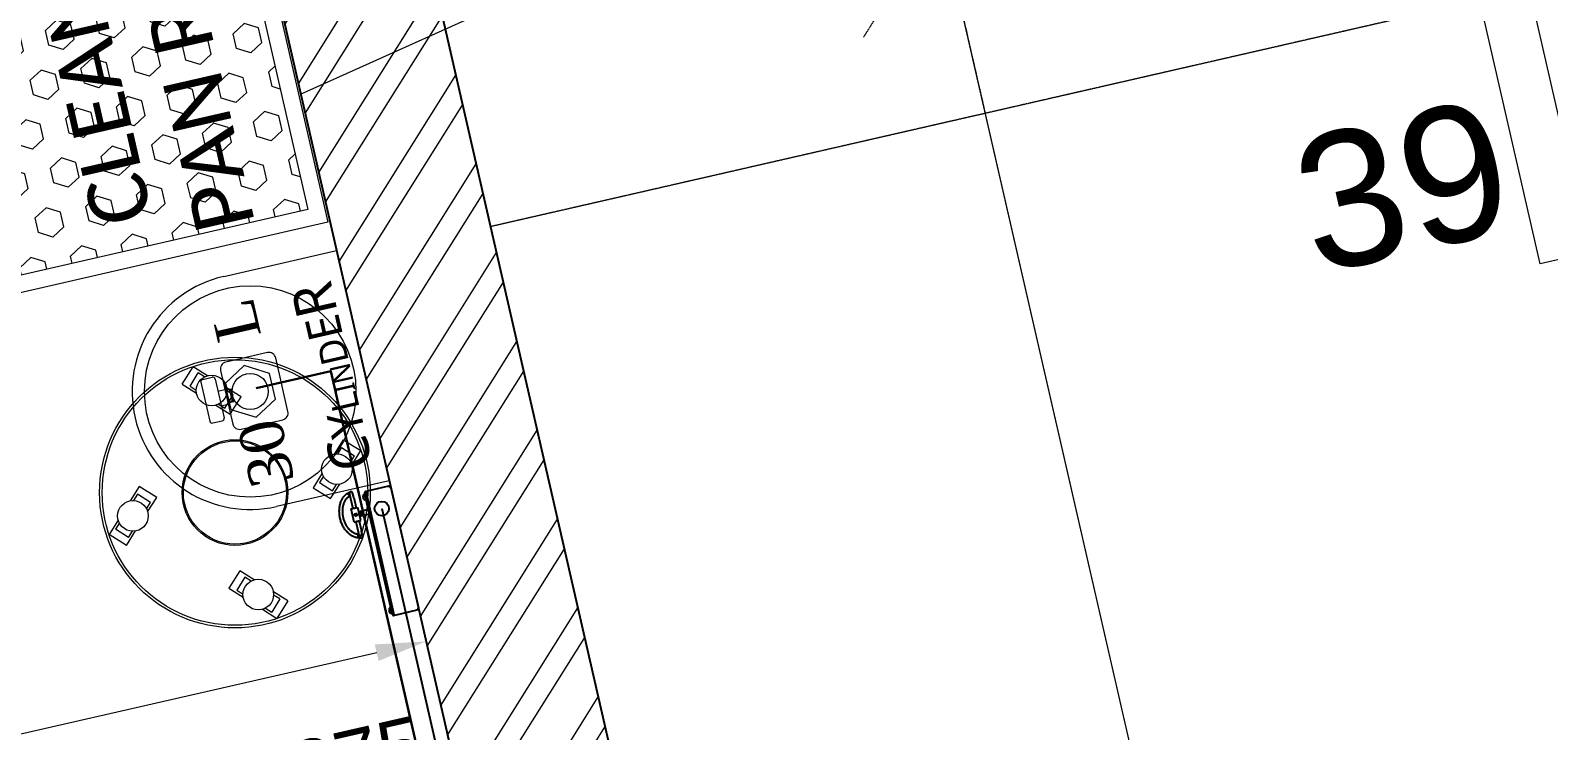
# Model space of a CAD drawing. Header units: millimetres. Extents: x 1667 to 847943, y 724 to 1832625.
# Drawn here: x 654472 to 656717, y 713979 to 715014 of the extents above; entities that cross this region are included whole.
import ezdxf

# ---------------------------------------------------------------- set-up
doc = ezdxf.new("R2010")
doc.units = ezdxf.units.MM
for name, pattern in [('2026-02-28_GF-SF BWP SET_MAIN BLOCK_SASANGIR RESORT$0$DASHED', [0.75, 0.5, -0.25]), ('CENTER', [2, 1.25, -0.25, 0.25, -0.25]), ('DASHED', [19.05, 12.7, -6.35])]:
    doc.linetypes.add(name, pattern=pattern)
doc.layers.get('Defpoints').update_dxf_attribs({"color": 140})
for name, color, linetype, lineweight in [('2026-02-28_GF-SF BWP SET_MAIN BLOCK_SASANGIR RESORT$0$BRICK WALL_MOFA', 20, 'Continuous', 25), ('2026-02-28_GF-SF BWP SET_MAIN BLOCK_SASANGIR RESORT$0$HATCH LIGHT_MOFA', 253, 'Continuous', 0), ('2026-02-28_GF-SF BWP SET_MAIN BLOCK_SASANGIR RESORT$0$HATCH_LIGHT_MOFA', 251, 'Continuous', 5), ('2026-02-28_GF-SF BWP SET_MAIN BLOCK_SASANGIR RESORT$0$STAIRS_MOFA', 1, 'Continuous', 13), ('DIMENSION_MOFA', 66, 'CENTER', 15), ('GH - KIT - PLAN', 32, 'Continuous', 0), ('GH - KIT EQUIP.', 2, 'Continuous', 9), ('STAIRS_MOFA', 1, 'Continuous', 13), ('TEXT NAME', 250, 'Continuous', 0), ('TEXT_MOFA', 6, 'Continuous', 18)]:
    doc.layers.add(name, color=color, linetype=linetype, lineweight=lineweight)
doc.layers.add('Fusible link', color=7, linetype='Continuous', true_color=0x30c200)
for name, color, linetype, lineweight, true_color in [('HATCH_LIGHT_MOFA', 7, 'Continuous', 5, 0x5b5b5b), ('SSE PIPING', 7, 'Continuous', 30, 0x0512c2), ('SSE SYS', 7, 'Continuous', 15, 0xeb0000)]:
    doc.layers.add(name, color=color, linetype=linetype, lineweight=lineweight, true_color=true_color)
doc.styles.add('1-100', font='arial.ttf', dxfattribs={"height": 120})
doc.styles.add('2026-02-28_GF-SF BWP SET_MAIN BLOCK_SASANGIR RESORT$0$Standard', font='arial.ttf')
doc.styles.add('arial', font='arial.ttf')
doc.styles.add('Arial_2', font='arial.ttf', dxfattribs={"height": 500})
doc.styles.add('Lucida SU', font='l_10646.ttf')
doc.styles.add('M B PATIL', font='times.ttf')
doc.styles.add('Note Text (ANSI)', font='arial.ttf')
doc.dimstyles.new('1.', dxfattribs={"dimscale": 30, "dimtxt": 2.8, "dimasz": 2.5, "dimexe": 2, "dimexo": 2, "dimgap": 0.5, "dimtad": 1, "dimdec": 0, "dimrnd": 1e-08, "dimdsep": 46, "dimtxsty": 'Note Text (ANSI)', "dimcen": 0, "dimdle": 6, "dimclrd": 256, "dimclre": 256, "dimclrt": 256, "dimadec": 1, "dimazin": 2, "dimtfac": 0.785714, "dimtdec": 0, "dimtofl": 0, "dimtmove": 0, "dimatfit": 3, "dimfxl": 1, "dimtolj": 1, "dimlwd": -1, "dimlwe": -1, "dimarcsym": 1})
doc.dimstyles.new('2026-02-28_GF-SF BWP SET_MAIN BLOCK_SASANGIR RESORT$0$DIM 1-100 1', dxfattribs={"dimtxt": 200, "dimasz": 100, "dimexe": 50, "dimexo": 50, "dimgap": 25, "dimtad": 1, "dimdec": 0, "dimrnd": 5, "dimzin": 0, "dimdsep": 46, "dimtxsty": '2026-02-28_GF-SF BWP SET_MAIN BLOCK_SASANGIR RESORT$0$Standard', "dimblk": '2026-02-28_GF-SF BWP SET_MAIN BLOCK_SASANGIR RESORT$0$_ArchTick', "dimcen": 100, "dimdle": 100, "dimclrd": 256, "dimclre": 256, "dimclrt": 256, "dimadec": 0, "dimazin": 0, "dimtfac": 1, "dimtdec": 0, "dimtix": 1, "dimtofl": 0, "dimtmove": 1, "dimatfit": 3, "dimldrblk": '2026-02-28_GF-SF BWP SET_MAIN BLOCK_SASANGIR RESORT$0$_Open90', "dimfxl": 100, "dimtolj": 1, "dimtzin": 0, "dimlwd": -1, "dimlwe": -1, "dimarcsym": 0})
doc.dimstyles.new('DIM 1-100 1', dxfattribs={"dimtxt": 200, "dimasz": 100, "dimexe": 150, "dimexo": 50, "dimgap": 50, "dimtad": 1, "dimdec": 1, "dimrnd": 5, "dimzin": 0, "dimdsep": 46, "dimtxsty": 'arial', "dimblk": 'ARCHTICK', "dimcen": 100, "dimdle": 150, "dimclrd": 256, "dimclre": 256, "dimclrt": 256, "dimadec": 0, "dimazin": 0, "dimtfac": 1, "dimtdec": 1, "dimtix": 1, "dimtofl": 0, "dimtmove": 1, "dimatfit": 3, "dimldrblk": 'OPEN90', "dimfxl": 100, "dimtolj": 1, "dimtzin": 0, "dimlwd": -1, "dimlwe": -1, "dimarcsym": 0})

# ---------------------------------------------------------------- blocks, each defined once
blk = doc.blocks.new('_ArchTick')
at = {"color": 0, "linetype": 'ByBlock', "const_width": 0.15}
blk.add_lwpolyline([(-0.5, -0.5), (0.5, 0.5)], dxfattribs=at)
blk = doc.blocks.new('_Open90')
at = {"color": 0, "linetype": 'ByBlock', "lineweight": -2}
for p, q in [((-0.5, 0.5), (0, 0)), ((0, 0), (-1, 0)), ((0, 0), (-0.5, -0.5))]:
    blk.add_line(p, q, dxfattribs=at)
blk = doc.blocks.new('*U148')
at = {"layer": 'GH - KIT EQUIP.'}
for p, q in [((24.7, 53), (1.4, 29.6)), ((17.7, 38.9), (7.5, 28.7)), ((38.9, 17.7), (17.7, 38.9)), ((53, 24.7), (24.7, 53)), ((28.7, 7.5), (38.9, 17.7)), ((29.6, 1.4), (53, 24.7)), ((-29.6, -1.4), (-53, -24.7)), ((-24.7, -53), (-53, -24.7)), ((-28.7, -7.5), (-38.9, -17.7)), ((-17.7, -38.9), (-38.9, -17.7)), ((-17.7, -38.9), (-7.5, -28.7)), ((-24.7, -53), (-1.4, -29.6))]:
    blk.add_line(p, q, dxfattribs=at)
blk.add_circle((0, 0), 29.7, dxfattribs=at)
blk = doc.blocks.new('*U147')
at = {"color": 0, "linetype": 'ByBlock', "lineweight": -2}
for p, rotation in [((0, 203), 270), ((203, 0), 180), ((0, -203), 90)]:
    blk.add_blockref('*U148', p, dxfattribs=dict(at, rotation=rotation))
blk.add_blockref('*U148', (-203, 0), dxfattribs=at)
blk = doc.blocks.new('GT')
at = {"layer": 'GH - KIT - PLAN'}
for radius in [262.5, 257.5, 102.5, 100]:
    blk.add_circle((0, 0), radius, dxfattribs=at)
at = {"layer": 'GH - KIT - PLAN', "color": 177, "lineweight": 15, "true_color": 0x293189}
blk.add_blockref('*U147', (0, 0), dxfattribs=at)
blk = doc.blocks.new('*D283')
at = {"layer": 'Defpoints', "color": 0, "transparency": 16777216}
for p in [(1185154, -1355963.4), (1184879, -1356139.8), (1185154, -1356167.2)]:
    blk.add_point(p, dxfattribs=at)
at = {"layer": 'SSE SYS', "color": 7, "transparency": 16777216}
for p, q in [((1184879, -1356079.8), (1184879, -1355903.4)), ((1185154, -1356107.2), (1185154, -1355903.4)), ((1184954, -1355963.4), (1185079, -1355963.4))]:
    blk.add_line(p, q, dxfattribs=at)
for points in [[(1184954, -1355950.9), (1184954, -1355975.9), (1184879, -1355963.4)], [(1185079, -1355975.9), (1185079, -1355950.9), (1185154, -1355963.4)]]:
    blk.add_solid(points, dxfattribs=at)
at = {"layer": 'SSE SYS', "color": 7, "transparency": 16777216, "insert": (1185016.5, -1355905.5), "char_height": 84, "attachment_point": 5, "style": 'Note Text (ANSI)'}
blk.add_mtext('\\A1;275', dxfattribs=at)
blk = doc.blocks.new('*D286')
at = {"layer": 'Defpoints', "color": 0, "transparency": 16777216}
for p in [(1178353.9, -1355760.7), (1178353.9, -1355924.3), (1185154, -1355924.3)]:
    blk.add_point(p, dxfattribs=at)
at = {"layer": 'SSE SYS', "color": 7, "transparency": 16777216}
for p, q in [((1178353.9, -1355864.3), (1178353.9, -1355700.7)), ((1185154, -1355864.3), (1185154, -1355700.7)), ((1185079, -1355760.7), (1178428.9, -1355760.7))]:
    blk.add_line(p, q, dxfattribs=at)
for points in [[(1178428.9, -1355748.2), (1178428.9, -1355773.2), (1178353.9, -1355760.7)], [(1185079, -1355773.2), (1185079, -1355748.2), (1185154, -1355760.7)]]:
    blk.add_solid(points, dxfattribs=at)
at = {"layer": 'SSE SYS', "color": 7, "transparency": 16777216, "insert": (1181753.9, -1355702.8), "char_height": 84, "attachment_point": 5, "style": 'Note Text (ANSI)'}
blk.add_mtext('\\A1;6800', dxfattribs=at)
blk = doc.blocks.new('CYL 30 L')
at = {"layer": 'SSE PIPING', "color": 6, "lineweight": 5, "ltscale": 5.240748}
for p, q in [((0, 39.2), (-33.9, 19.6)), ((33.9, 19.6), (0, 39.2)), ((33.9, -19.6), (33.9, 19.6))]:
    blk.add_line(p, q, dxfattribs=at)
at = {"layer": 'SSE PIPING', "color": 6, "lineweight": 5, "ltscale": 12.341448}
for p, q in [((46.4, -29.5), (46.4, 29.5)), ((67.9, -29.5), (67.9, 29.5))]:
    blk.add_line(p, q, dxfattribs=at)
at = {"layer": 'SSE PIPING', "color": 6, "lineweight": 5, "ltscale": 1.904597}
for p, q in [((64.3, 33), (50, 33)), ((64.3, -33), (50, -33))]:
    blk.add_line(p, q, dxfattribs=at)
at = {"layer": 'SSE PIPING', "color": 6, "lineweight": 5, "ltscale": 28.497757}
for p, q in [((-33.9, 19.6), (-33.9, -19.6)), ((-33.9, -19.6), (0, -39.2)), ((0, -39.2), (33.9, -19.6))]:
    blk.add_line(p, q, dxfattribs=at)
at = {"layer": 'SSE PIPING', "color": 6, "lineweight": 5, "ltscale": 4.038952}
blk.add_line((26.8, 9.6), (26.8, -9.6), dxfattribs=at)
at = {"layer": 'SSE PIPING', "color": 6, "lineweight": 5, "ltscale": 0.952248}
for p, q in [((26.8, 9.6), (33.9, 9.6)), ((26.8, -9.6), (33.9, -9.6))]:
    blk.add_line(p, q, dxfattribs=at)
at = {"layer": 'SSE PIPING', "color": 6, "lineweight": 5, "ltscale": 0.595118}
for p, q in [((28, 5.5), (27.4, 8.6)), ((28.6, 2.4), (28, 5.5)), ((28.5, -1.6), (28.7, 1.6)), ((33.9, 7.6), (29.5, 7.6)), ((33.9, -7.6), (29.5, -7.6))]:
    blk.add_line(p, q, dxfattribs=at)
at = {"layer": 'SSE PIPING', "color": 6, "lineweight": 5, "ltscale": 0.023222}
for p, q in [((28.6, 2.4), (28.5, 2.4)), ((28.7, 1.6), (28.5, 1.6))]:
    blk.add_line(p, q, dxfattribs=at)
at = {"layer": 'SSE PIPING', "color": 6, "lineweight": 5, "ltscale": 3.55277}
blk.add_line((29.5, -8.5), (29.5, 8.5), dxfattribs=at)
at = {"layer": 'SSE PIPING', "color": 6, "lineweight": 5, "ltscale": 1.66651}
for p, q in [((46.4, 11.2), (33.9, 11.2)), ((46.4, -11.2), (33.9, -11.2))]:
    blk.add_line(p, q, dxfattribs=at)
at = {"layer": 'SSE PIPING', "color": 12, "lineweight": 5, "ltscale": 27.706152, "true_color": 0xd10000}
blk.add_lwpolyline([(0, -174.5), (-171.1, -174.5), (-171, 174.5), (0, 174.5)], dxfattribs=at)
at = {"layer": 'SSE PIPING', "color": 6, "lineweight": 5, "ltscale": 28.497757}
blk.add_lwpolyline([(-47.9, 41.2), (-47.9, -40.1, 0.414214), (-37.7, -50.3), (25.5, -50.3, 0.414214), (35.7, -40.1), (35.7, 41.2, 0.414214), (25.5, 51.4), (-37.7, 51.4, 0.414214)], format="xyb", close=True, dxfattribs=at)
at = {"layer": 'SSE PIPING', "color": 12, "lineweight": 5, "ltscale": 27.706152, "true_color": 0xd10000}
blk.add_circle((0, 0), 156.3, dxfattribs=at)
at = {"layer": 'SSE PIPING', "color": 6, "lineweight": 5, "ltscale": 28.497757}
blk.add_circle((0, 0), 26.8, dxfattribs=at)
at = {"layer": 'SSE PIPING', "color": 12, "lineweight": 5, "ltscale": 27.706152, "true_color": 0xd10000}
blk.add_arc((0, 0), 174.5, 270, 90, dxfattribs=at)
at = {"layer": 'SSE PIPING', "color": 6, "lineweight": 5, "ltscale": 0.747873}
for centre, start, end in [((50, 29.5), 90, 180), ((64.3, 29.5), 0, 90), ((50, -29.5), 180, 270), ((64.3, -29.5), 270, 0)]:
    blk.add_arc(centre, 3.57, start, end, dxfattribs=at)
at = {"layer": 'SSE PIPING', "color": 2, "lineweight": 5, "insert": (-122.7, 6.2), "char_height": 60.638, "attachment_point": 5, "rotation": 270, "style": 'Lucida SU'}
blk.add_mtext_dynamic_manual_height_columns('C{\\H0.83333x;Y\\H0.8x;L\\H0.75x;IN\\H1.33333x;D\\H1.25x;E}R', width=321.5, gutter_width=1500, heights=[93.4], dxfattribs=at)
at = {"layer": 'SSE SYS', "insert": (30.3, 143.2), "char_height": 65, "attachment_point": 1, "rotation": 270, "style": 'M B PATIL'}
blk.add_mtext_dynamic_manual_height_columns('30     L', width=351.721, gutter_width=1, heights=[0], dxfattribs=at)
blk = doc.blocks.new('FU L ACT PA T')
at = {"layer": 'Fusible link', "color": 1, "true_color": 0xff0000}
for p, q in [((-30, 17), (-30, -17.1)), ((-27, 20), (155, 20)), ((158, 17), (158, -17.1)), ((157.2, -17), (-30, -17)), ((-28, -18), (156, -18)), ((-27.1, -20), (156, -20)), ((-25.8, -20), (-25.8, -22)), ((-24.5, -17), (-24.5, -18)), ((-19.5, -17), (-19.5, -18)), ((-18.2, -20), (-18.2, -22)), ((-3.1, -17), (-3.1, -18)), ((-3.1, -20), (-3.1, -34.3)), ((3.9, -17), (3.9, -18)), ((3.9, -20), (3.9, -34.3)), ((146.2, -20), (146.2, -22)), ((147.5, -17), (147.5, -18)), ((152.5, -17), (152.5, -18)), ((153.8, -20), (153.8, -22)), ((-34.6, -39.3), (-34.6, -39.5)), ((-25.1, -36.8), (-32.1, -36.8)), ((-32.1, -41.8), (-25.1, -41.8)), ((-25.1, -36.8), (-9.6, -36.8)), ((-25.1, -41.8), (-9.6, -41.8)), ((-22.4, -23.1), (-22.4, -23.1)), ((-21.6, -23.1), (-21.6, -22.8)), ((-21.6, -22.8), (-21.6, -23.1)), ((10.4, -34.3), (-9.6, -34.3)), ((-9.6, -36.8), (-9.6, -34.3)), ((-9.6, -44.3), (-9.6, -41.8)), ((10.4, -44.3), (-9.6, -44.3)), ((10.4, -36.8), (10.4, -34.3)), ((10.4, -36.8), (25.9, -36.8)), ((10.4, -41.8), (25.9, -41.8)), ((10.4, -44.3), (10.4, -41.8)), ((33, -36.8), (25.9, -36.8)), ((25.9, -41.8), (33, -41.8)), ((35.5, -39.5), (35.5, -39.3)), ((149.6, -23.1), (149.6, -22.8)), ((149.6, -22.8), (149.6, -23.1)), ((150.4, -23.1), (150.4, -23.1))]:
    blk.add_line(p, q, dxfattribs=at)
at = {"layer": 'Fusible link', "color": 1, "true_color": 0xff0000, "flags": 128}
for points in [[(-34.2, -41.8), (-34.3, -41.5), (-34.4, -41.2), (-34.5, -40.6), (-34.6, -40.1), (-34.6, -39.8), (-34.6, -39.5)], [(-31.7, -43.2), (-31.9, -43.2), (-32, -43.2), (-32.1, -43.2), (-32.3, -43.2), (-32.4, -43.2), (-32.6, -43.1), (-32.7, -43.1), (-32.8, -43.1), (-32.9, -43), (-33.1, -43), (-33.2, -42.9), (-33.3, -42.8), (-33.4, -42.8), (-33.5, -42.7), (-33.6, -42.6), (-33.7, -42.6), (-33.8, -42.5), (-33.9, -42.4), (-33.9, -42.3), (-34, -42.2), (-34.1, -42.1), (-34.1, -42), (-34.2, -41.9), (-34.2, -41.8)], [(35, -41.8), (34.7, -42.9), (34.4, -44.1), (33.9, -45.2), (33.4, -46.3), (32.9, -47.4), (32.3, -48.4), (31.6, -49.5), (30.8, -50.5), (30, -51.4), (29.1, -52.4), (28.2, -53.3), (27.2, -54.2), (26.2, -55), (25.2, -55.8), (24, -56.6), (22.9, -57.3), (21.7, -58), (20.4, -58.7), (19.2, -59.3), (17.9, -59.9), (16.5, -60.4), (15.1, -60.9), (13.8, -61.3), (12.3, -61.7), (10.9, -62.1), (9.4, -62.4), (7.9, -62.7), (6.5, -62.9), (5, -63), (3.4, -63.1), (1.9, -63.2), (0.4, -63.2), (-1.1, -63.2), (-2.6, -63.1), (-4.1, -63), (-5.6, -62.9), (-7.1, -62.7), (-8.6, -62.4), (-10.1, -62.1), (-11.5, -61.7), (-12.9, -61.3), (-14.3, -60.9), (-15.7, -60.4), (-17.1, -59.9), (-18.4, -59.3), (-19.6, -58.7), (-20.9, -58), (-22.1, -57.3), (-23.2, -56.6), (-24.3, -55.8), (-25.4, -55), (-26.4, -54.2), (-27.4, -53.3), (-28.3, -52.4), (-29.2, -51.4), (-30, -50.5), (-30.8, -49.5), (-31.4, -48.4), (-32.1, -47.4), (-32.6, -46.3), (-33.1, -45.2), (-33.6, -44.1), (-33.9, -42.9), (-34.2, -41.8)], [(-29.2, -41.8), (-29.2, -41.9), (-29.3, -42), (-29.3, -42.1), (-29.4, -42.2), (-29.4, -42.3), (-29.5, -42.3), (-29.6, -42.4), (-29.7, -42.5), (-29.8, -42.6), (-29.9, -42.7), (-30, -42.7), (-30.1, -42.8), (-30.2, -42.9), (-30.3, -42.9), (-30.5, -43), (-30.6, -43), (-30.7, -43.1), (-30.8, -43.1), (-31, -43.2), (-31.1, -43.2), (-31.3, -43.2), (-31.4, -43.2), (-31.6, -43.2), (-31.7, -43.2)], [(29.9, -41.8), (29.6, -42.6), (29.3, -43.4), (28.9, -44.2), (28.5, -45), (28, -45.8), (27.5, -46.6), (26.9, -47.3), (26.3, -48.1), (25.6, -48.8), (24.9, -49.6), (24.1, -50.3), (23.3, -50.9), (22.5, -51.6), (21.6, -52.2), (20.6, -52.9), (19.7, -53.4), (18.7, -54), (17.6, -54.5), (16.5, -55), (15.4, -55.5), (14.3, -55.9), (13.1, -56.3), (11.9, -56.7), (10.7, -57), (9.4, -57.3), (8.2, -57.5), (6.9, -57.8), (5.6, -57.9), (4.3, -58.1), (3, -58.2), (1.7, -58.2), (0.4, -58.2), (-0.9, -58.2), (-2.2, -58.2), (-3.5, -58.1), (-4.8, -57.9), (-6.1, -57.8), (-7.4, -57.5), (-8.6, -57.3), (-9.9, -57), (-11.1, -56.7), (-12.3, -56.3), (-13.5, -55.9), (-14.6, -55.5), (-15.7, -55), (-16.8, -54.5), (-17.8, -54), (-18.9, -53.4), (-19.8, -52.9), (-20.8, -52.2), (-21.7, -51.6), (-22.5, -50.9), (-23.3, -50.3), (-24.1, -49.6), (-24.8, -48.8), (-25.5, -48.1), (-26.1, -47.3), (-26.7, -46.6), (-27.2, -45.8), (-27.7, -45), (-28.1, -44.2), (-28.5, -43.4), (-28.8, -42.6), (-29, -41.8)], [(-9.6, -36.8), (-9.6, -36.8), (-9.6, -36.8), (-9.5, -37), (-9.5, -37.1), (-9.5, -37.3), (-9.4, -37.5), (-9.4, -37.7), (-9.4, -38), (-9.3, -38.3), (-9.3, -38.6), (-9.3, -38.9), (-9.3, -39.3), (-9.3, -39.6), (-9.3, -39.9), (-9.3, -40.2), (-9.4, -40.5), (-9.4, -40.8), (-9.4, -41), (-9.5, -41.2), (-9.5, -41.4), (-9.5, -41.6), (-9.6, -41.7), (-9.6, -41.7), (-9.6, -41.8)], [(0.4, -41.3), (0.2, -41.2), (-0.1, -41.2), (-0.3, -41.1), (-0.5, -41), (-0.7, -40.8), (-0.9, -40.6), (-1.1, -40.5), (-1.2, -40.2), (-1.3, -40), (-1.4, -39.8), (-1.4, -39.5), (-1.4, -39.3), (-1.4, -39), (-1.4, -38.8), (-1.3, -38.5), (-1.2, -38.3), (-1.1, -38.1), (-0.9, -37.9), (-0.7, -37.7), (-0.5, -37.6), (-0.3, -37.4), (-0.1, -37.3), (0.2, -37.3), (0.4, -37.3)], [(-0.9, -40), (-0.9, -40), (-1, -39.9), (-1, -39.8), (-1, -39.8), (-1, -39.7), (-1, -39.6), (-1.1, -39.6), (-1.1, -39.5), (-1.1, -39.5), (-1.1, -39.4), (-1.1, -39.3), (-1.1, -39.3), (-1.1, -39.2), (-1.1, -39.1), (-1.1, -39.1), (-1.1, -39), (-1.1, -38.9), (-1, -38.9), (-1, -38.8), (-1, -38.8), (-1, -38.7), (-1, -38.6), (-0.9, -38.6), (-0.9, -38.5)], [(-0.9, -38.5), (-0.9, -38.5), (-0.9, -38.5), (-0.9, -38.4), (-0.8, -38.4), (-0.8, -38.4), (-0.8, -38.4), (-0.8, -38.3), (-0.8, -38.3), (-0.8, -38.3), (-0.8, -38.3), (-0.8, -38.2), (-0.7, -38.2), (-0.7, -38.2), (-0.7, -38.2), (-0.7, -38.1), (-0.7, -38.1), (-0.7, -38.1), (-0.6, -38.1), (-0.6, -38), (-0.6, -38), (-0.6, -38), (-0.6, -38), (-0.6, -38), (-0.5, -37.9)], [(-0.5, -40.6), (-0.6, -40.6), (-0.6, -40.5), (-0.6, -40.5), (-0.6, -40.5), (-0.6, -40.5), (-0.6, -40.5), (-0.7, -40.4), (-0.7, -40.4), (-0.7, -40.4), (-0.7, -40.4), (-0.7, -40.3), (-0.7, -40.3), (-0.8, -40.3), (-0.8, -40.3), (-0.8, -40.2), (-0.8, -40.2), (-0.8, -40.2), (-0.8, -40.2), (-0.8, -40.1), (-0.8, -40.1), (-0.9, -40.1), (-0.9, -40.1), (-0.9, -40), (-0.9, -40)], [(0.4, -37.3), (0.6, -37.3), (0.9, -37.3), (1.1, -37.4), (1.3, -37.6), (1.5, -37.7), (1.7, -37.9), (1.9, -38.1), (2, -38.3), (2.1, -38.5), (2.2, -38.8), (2.2, -39), (2.2, -39.3), (2.2, -39.5), (2.2, -39.8), (2.1, -40), (2, -40.2), (1.9, -40.5), (1.7, -40.6), (1.5, -40.8), (1.3, -41), (1.1, -41.1), (0.9, -41.2), (0.6, -41.2), (0.4, -41.3)], [(1.3, -37.9), (1.4, -38), (1.4, -38), (1.4, -38), (1.4, -38), (1.4, -38), (1.5, -38.1), (1.5, -38.1), (1.5, -38.1), (1.5, -38.1), (1.5, -38.2), (1.5, -38.2), (1.5, -38.2), (1.6, -38.2), (1.6, -38.3), (1.6, -38.3), (1.6, -38.3), (1.6, -38.3), (1.6, -38.4), (1.6, -38.4), (1.7, -38.4), (1.7, -38.4), (1.7, -38.5), (1.7, -38.5), (1.7, -38.5)], [(1.7, -40), (1.7, -40), (1.7, -40.1), (1.7, -40.1), (1.7, -40.1), (1.6, -40.1), (1.6, -40.2), (1.6, -40.2), (1.6, -40.2), (1.6, -40.2), (1.6, -40.3), (1.6, -40.3), (1.5, -40.3), (1.5, -40.3), (1.5, -40.4), (1.5, -40.4), (1.5, -40.4), (1.5, -40.4), (1.5, -40.5), (1.4, -40.5), (1.4, -40.5), (1.4, -40.5), (1.4, -40.5), (1.4, -40.6), (1.3, -40.6)], [(1.7, -38.5), (1.7, -38.6), (1.8, -38.6), (1.8, -38.7), (1.8, -38.8), (1.8, -38.8), (1.9, -38.9), (1.9, -38.9), (1.9, -39), (1.9, -39.1), (1.9, -39.1), (1.9, -39.2), (1.9, -39.3), (1.9, -39.3), (1.9, -39.4), (1.9, -39.5), (1.9, -39.5), (1.9, -39.6), (1.9, -39.6), (1.8, -39.7), (1.8, -39.8), (1.8, -39.8), (1.8, -39.9), (1.7, -40), (1.7, -40)], [(10.4, -41.8), (10.4, -41.7), (10.4, -41.7), (10.4, -41.6), (10.3, -41.4), (10.3, -41.2), (10.2, -41), (10.2, -40.8), (10.2, -40.5), (10.1, -40.2), (10.1, -39.9), (10.1, -39.6), (10.1, -39.3), (10.1, -38.9), (10.1, -38.6), (10.1, -38.3), (10.2, -38), (10.2, -37.7), (10.2, -37.5), (10.3, -37.3), (10.3, -37.1), (10.4, -37), (10.4, -36.8), (10.4, -36.8), (10.4, -36.8)], [(32.5, -43.2), (32.4, -43.2), (32.2, -43.2), (32.1, -43.2), (31.9, -43.2), (31.8, -43.2), (31.7, -43.1), (31.5, -43.1), (31.4, -43), (31.3, -43), (31.1, -42.9), (31, -42.9), (30.9, -42.8), (30.8, -42.7), (30.7, -42.7), (30.6, -42.6), (30.5, -42.5), (30.4, -42.4), (30.3, -42.3), (30.3, -42.3), (30.2, -42.2), (30.1, -42.1), (30.1, -42), (30.1, -41.9), (30, -41.8)], [(35, -41.8), (35, -41.9), (34.9, -42), (34.9, -42.1), (34.8, -42.2), (34.7, -42.3), (34.7, -42.4), (34.6, -42.5), (34.5, -42.6), (34.4, -42.6), (34.3, -42.7), (34.2, -42.8), (34.1, -42.8), (34, -42.9), (33.9, -43), (33.7, -43), (33.6, -43.1), (33.5, -43.1), (33.4, -43.1), (33.2, -43.2), (33.1, -43.2), (32.9, -43.2), (32.8, -43.2), (32.7, -43.2), (32.5, -43.2)], [(35.5, -39.5), (35.4, -39.8), (35.4, -40.1), (35.3, -40.6), (35.2, -41.2), (35.1, -41.5), (35, -41.8)]]:
    blk.add_lwpolyline(points, dxfattribs=at)
at = {"layer": 'Fusible link', "color": 1, "true_color": 0xff0000}
for centre, radius in [((0, 0), 10.6), ((0.4, -39.3), 1.62), ((0.4, -30.4), 1.5)]:
    blk.add_circle(centre, radius, dxfattribs=at)
for centre, radius, start, end in [((-27.1, -17.1), 2.86, 180, 270), ((-25.2, -22), 0.5, 180, 246.1956), ((-22.2, -15), 8.06, 246.1956, 253.4124), ((-21.8, -15), 8.06, 286.5876, 293.8044), ((-18.8, -22), 0.5, 293.8044, 0), ((146.8, -22), 0.5, 180, 246.1956), ((149.8, -15), 8.06, 246.1956, 253.4124), ((150.2, -15), 8.06, 286.5876, 293.8044), ((153.2, -22), 0.5, 293.8044, 0), ((155.1, -17.1), 2.86, 270, 0), ((-32.1, -39.3), 2.5, 90, 270), ((0.4, -39.3), 1.5, 30, 150), ((0.4, -39.3), 1.5, 210, 330), ((33, -39.3), 2.5, 270, 90)]:
    blk.add_arc(centre, radius, start, end, dxfattribs=at)
for points, knots in [([(-30, 17), (-29.5, 17.8), (-29, 18.6), (-28, 19.7), (-27.5, 20), (-27, 20)], [-1, -1, -1, -1, -0.5, -0.5, 0, 0, 0, 0]), ([(-27, 20), (-27.8, 20), (-28.6, 19.7), (-29.7, 18.6), (-30, 17.8), (-30, 17)], [0, 0, 0, 0, 0.5, 0.5, 1, 1, 1, 1]), ([(158, 17), (157.5, 17.8), (157, 18.6), (156, 19.7), (155.5, 20), (155, 20)], [-1, -1, -1, -1, -0.5, -0.5, 0, 0, 0, 0]), ([(155, 20), (155.8, 20), (156.6, 19.7), (157.7, 18.6), (158, 17.8), (158, 17)], [0, 0, 0, 0, 0.5, 0.5, 1, 1, 1, 1]), ([(-24.5, -22.8), (-24.3, -22.8), (-24, -22.9), (-23.3, -23), (-22.8, -23.1), (-22.4, -23.1)], [2.1843399, 2.1843399, 2.1843399, 2.1843399, 2.2537745, 2.2537745, 2.3819144, 2.3819144, 2.3819144, 2.3819144]), ([(-22.4, -23.1), (-22.8, -23.1), (-23.3, -23), (-24, -22.9), (-24.3, -22.8), (-24.5, -22.8)], [2.4603047, 2.4603047, 2.4603047, 2.4603047, 2.5884445, 2.5884445, 2.6582999, 2.6582999, 2.6582999, 2.6582999]), ([(-24.5, -22.8), (-24.5, -22.8), (-24.5, -22.8), (-24.5, -22.8), (-24.5, -22.8), (-24.5, -22.8)], [2.26905434, 2.26905434, 2.26905434, 2.26905434, 2.30809394, 2.30809394, 2.30949438, 2.30949438, 2.30949438, 2.30949438]), ([(-21.6, -22.8), (-21.7, -22.8), (-21.9, -22.8), (-22.1, -22.8), (-22.2, -22.8), (-22.4, -22.8)], [2.26905434, 2.26905434, 2.26905434, 2.26905434, 2.30809394, 2.30809394, 2.34713353, 2.34713353, 2.34713353, 2.34713353]), ([(-22.4, -22.8), (-22.4, -22.8), (-22.4, -22.9), (-22.4, -23), (-22.4, -23.1), (-22.4, -23.1)], [2.1839191, 2.1839191, 2.1839191, 2.1839191, 2.2537745, 2.2537745, 2.3819144, 2.3819144, 2.3819144, 2.3819144]), ([(-22.4, -22.8), (-22.3, -22.8), (-22.1, -22.8), (-22, -22.8), (-22, -22.8), (-22, -22.8)], [2.27173579, 2.27173579, 2.27173579, 2.27173579, 2.30809394, 2.30809394, 2.30949438, 2.30949438, 2.30949438, 2.30949438]), ([(-19.5, -22.8), (-19.7, -22.8), (-20, -22.9), (-20.7, -23), (-21.2, -23.1), (-21.6, -23.1)], [2.1839191, 2.1839191, 2.1839191, 2.1839191, 2.2537745, 2.2537745, 2.3819144, 2.3819144, 2.3819144, 2.3819144]), ([(-21.6, -23.1), (-21.6, -23.1), (-21.6, -23), (-21.6, -22.9), (-21.6, -22.8), (-21.6, -22.8)], [2.4603047, 2.4603047, 2.4603047, 2.4603047, 2.5884445, 2.5884445, 2.6582999, 2.6582999, 2.6582999, 2.6582999]), ([(-21.6, -22.8), (-21.6, -22.8), (-21.6, -22.9), (-21.6, -23), (-21.6, -23.1), (-21.6, -23.1)], [2.1843399, 2.1843399, 2.1843399, 2.1843399, 2.2537745, 2.2537745, 2.3819144, 2.3819144, 2.3819144, 2.3819144]), ([(-19.5, -22.8), (-19.5, -22.8), (-19.5, -22.8), (-19.5, -22.8), (-19.5, -22.8), (-19.5, -22.8)], [2.27173579, 2.27173579, 2.27173579, 2.27173579, 2.30809394, 2.30809394, 2.34713353, 2.34713353, 2.34713353, 2.34713353]), ([(-0.5, -32), (-0.6, -31.9), (-0.8, -31.8), (-1, -31.5), (-1.1, -31.3), (-1.2, -30.8), (-1.3, -30.6), (-1.3, -30.2), (-1.2, -29.9), (-1.1, -29.5), (-1, -29.2), (-0.7, -28.9), (-0.5, -28.7), (-0.2, -28.5), (-0.1, -28.5), (0.1, -28.4), (0.2, -28.4), (0.4, -28.4)], [0.3711238, 0.3711238, 0.3711238, 0.3711238, 0.4189863, 0.4189863, 0.4860921, 0.4860921, 0.5531979, 0.5531979, 0.6203036, 0.6203036, 0.6874094, 0.6874094, 0.7586031, 0.7586031, 0.7942, 0.7942, 0.8297968, 0.8297968, 0.8297968, 0.8297968]), ([(0.4, -28.4), (0.5, -28.4), (0.6, -28.4), (0.8, -28.5), (0.9, -28.5), (1.3, -28.7), (1.4, -28.9), (1.7, -29.2), (1.8, -29.5), (1.9, -29.9), (2, -30.2), (2, -30.4), (2, -30.6), (1.9, -30.8), (1.8, -31.3), (1.7, -31.5), (1.5, -31.8), (1.4, -31.9), (1.2, -32)], [0.8297968, 0.8297968, 0.8297968, 0.8297968, 0.8653936, 0.8653936, 0.9009905, 0.9009905, 0.9721842, 0.9721842, 1.03929, 1.03929, 1.1063957, 1.1063957, 1.1063957, 1.1735015, 1.1735015, 1.2406073, 1.2406073, 1.2884698, 1.2884698, 1.2884698, 1.2884698]), ([(147.5, -22.8), (147.5, -22.8), (147.5, -22.8), (147.5, -22.8), (147.5, -22.8), (147.5, -22.8)], [2.27173579, 2.27173579, 2.27173579, 2.27173579, 2.30809394, 2.30809394, 2.34713353, 2.34713353, 2.34713353, 2.34713353]), ([(147.5, -22.8), (147.7, -22.8), (148, -22.9), (148.7, -23), (149.2, -23.1), (149.6, -23.1)], [2.1839191, 2.1839191, 2.1839191, 2.1839191, 2.2537745, 2.2537745, 2.3819144, 2.3819144, 2.3819144, 2.3819144]), ([(149.6, -23.1), (149.6, -23.1), (149.6, -23), (149.6, -22.9), (149.6, -22.8), (149.6, -22.8)], [2.4603047, 2.4603047, 2.4603047, 2.4603047, 2.5884445, 2.5884445, 2.6582999, 2.6582999, 2.6582999, 2.6582999]), ([(149.6, -22.8), (149.7, -22.8), (149.9, -22.8), (150.1, -22.8), (150.2, -22.8), (150.4, -22.8)], [2.26905434, 2.26905434, 2.26905434, 2.26905434, 2.30809394, 2.30809394, 2.34713353, 2.34713353, 2.34713353, 2.34713353]), ([(149.6, -22.8), (149.6, -22.8), (149.6, -22.9), (149.6, -23), (149.6, -23.1), (149.6, -23.1)], [2.1843399, 2.1843399, 2.1843399, 2.1843399, 2.2537745, 2.2537745, 2.3819144, 2.3819144, 2.3819144, 2.3819144]), ([(150.4, -22.8), (150.3, -22.8), (150.1, -22.8), (150, -22.8), (150, -22.8), (150, -22.8)], [2.27173579, 2.27173579, 2.27173579, 2.27173579, 2.30809394, 2.30809394, 2.30949438, 2.30949438, 2.30949438, 2.30949438]), ([(152.5, -22.8), (152.3, -22.8), (152, -22.9), (151.3, -23), (150.8, -23.1), (150.4, -23.1)], [2.1843399, 2.1843399, 2.1843399, 2.1843399, 2.2537745, 2.2537745, 2.3819144, 2.3819144, 2.3819144, 2.3819144]), ([(150.4, -23.1), (150.8, -23.1), (151.3, -23), (152, -22.9), (152.3, -22.8), (152.5, -22.8)], [2.4603047, 2.4603047, 2.4603047, 2.4603047, 2.5884445, 2.5884445, 2.6582999, 2.6582999, 2.6582999, 2.6582999]), ([(150.4, -22.8), (150.4, -22.8), (150.4, -22.9), (150.4, -23), (150.4, -23.1), (150.4, -23.1)], [2.1839191, 2.1839191, 2.1839191, 2.1839191, 2.2537745, 2.2537745, 2.3819144, 2.3819144, 2.3819144, 2.3819144]), ([(152.5, -22.8), (152.5, -22.8), (152.5, -22.8), (152.5, -22.8), (152.5, -22.8), (152.5, -22.8)], [2.26905434, 2.26905434, 2.26905434, 2.26905434, 2.30809394, 2.30809394, 2.30949438, 2.30949438, 2.30949438, 2.30949438])]:
    blk.add_open_spline(points, degree=3, knots=knots, dxfattribs=at)
for points in [[(-21.6, -23.1), (-21.6, -23.1), (-21.6, -23.1), (-21.6, -23.1)], [(149.6, -23.1), (149.6, -23.1), (149.6, -23.1), (149.6, -23.1)]]:
    blk.add_open_spline(points, degree=3, dxfattribs=at)
blk = doc.blocks.new('2026-02-28_GF-SF BWP SET_MAIN BLOCK_SASANGIR RESORT$0$_ArchTick')
at = {"color": 0, "linetype": 'ByBlock', "const_width": 0.15}
blk.add_lwpolyline([(-0.5, -0.5), (0.5, 0.5)], dxfattribs=at)
blk = doc.blocks.new('2026-02-28_GF-SF BWP SET_MAIN BLOCK_SASANGIR RESORT$0$_Open90')
at = {"color": 0, "linetype": 'ByBlock', "lineweight": -2}
for p, q in [((-0.5, 0.5), (0, 0)), ((0, 0), (-1, 0)), ((0, 0), (-0.5, -0.5))]:
    blk.add_line(p, q, dxfattribs=at)
blk = doc.blocks.new('FSS FF01')
at = {"layer": 'Fusible link', "color": 1, "true_color": 0xff0000}
blk.add_lwpolyline([(1185133.9, -1355554.7), (1185133.9, -1356961.5), (1185047.9, -1356961.3)], dxfattribs=at)
at = {"layer": 'SSE PIPING'}
blk.add_lwpolyline([(1185105.8, -1356667), (1185105.8, -1356338.5), (1185105.8, -1355339.7), (1184992.5, -1355339.7)], dxfattribs=at)
at = {"layer": 'SSE SYS'}
for name, p, rotation in [('CYL 30 L', (1184982.9, -1355342.5), 180), ('FU L ACT PA T', (1185133.9, -1355554.7), 270)]:
    blk.add_blockref(name, p, dxfattribs=dict(at, rotation=rotation))
dim = blk.add_aligned_dim(p1=(1185154, -1355924.3), p2=(1178353.9, -1355924.3), distance=-163.6, dimstyle='1.', override={"dimtxsty": 'Note Text (ANSI)', "dimclrd": 7, "dimclre": 7, "dimclrt": 7}, dxfattribs=at)
dim.commit()
dim.dimension.update_dxf_attribs({"geometry": '*D286', "text_midpoint": (1181753.9, -1355702.8)})
dim = blk.add_linear_dim(base=(1185154, -1355963.4), p1=(1184879, -1356139.8), p2=(1185154, -1356167.2), angle=180, dimstyle='1.', override={"dimclrd": 7, "dimclre": 7, "dimclrt": 7}, dxfattribs=at)
dim.commit()
dim.dimension.update_dxf_attribs({"geometry": '*D283', "text_midpoint": (1185016.5, -1355963.4), "dimtype": 128})
blk = doc.blocks.new('FURNITURE BOH')
at = {"layer": 'GH - KIT EQUIP.'}
h = blk.add_hatch(dxfattribs=at)
h.set_pattern_fill('HEX', color=256, scale=7, angle=90)
h.set_pattern_definition([(90, (-371096.788, -1313219.077), (-38.4948292, 6e-14), [22.225, -44.45]), (210, (-371096.788, -1313219.077), (19.2474146, -33.3375), [22.225, -44.45]), (150, (-371096.788, -1313196.85), (-19.2474146, -33.3375), [22.225, -44.45])])
h.paths.add_polyline_path([(-14168.2, 2025), (-13718.2, 2025), (-13718.2, 2974.6), (-14168.2, 2974.6)])
at = {"layer": 'GH - KIT EQUIP.', "elevation": -0.2}
for points in [[(-14193.2, 2000), (-14193.2, 2999.6), (-13693.2, 2999.6), (-13693.2, 2000)], [(-14168.2, 2025), (-14168.2, 2974.6), (-13718.2, 2974.6), (-13718.2, 2025)]]:
    blk.add_lwpolyline(points, close=True, dxfattribs=at)
at = {"layer": 'Fusible link'}
blk.add_blockref('FSS FF01', (-1198844, 1357124.3), dxfattribs=at)
at = {"layer": 'GH - KIT - PLAN', "color": 177, "lineweight": 15, "true_color": 0x293189, "xscale": 0.7623000000000003, "yscale": 0.7623000000000003, "zscale": 0.7623000000000003}
blk.add_blockref('GT', (-13916.4, 1641.2, 0), dxfattribs=at)
at = {"layer": 'TEXT NAME', "insert": (-13797.3, 2469.6, -0.2), "char_height": 87.486, "width": 961.997, "attachment_point": 8, "rotation": 90, "style": 'Arial_2'}
blk.add_mtext('\\pxqc;{\\fCalibri Light|b0|i0|c228|p0;CLEAN POTS & PAN RACK AREA}', dxfattribs=at)
blk = doc.blocks.new('ff')
at = {"layer": '2026-02-28_GF-SF BWP SET_MAIN BLOCK_SASANGIR RESORT$0$HATCH LIGHT_MOFA'}
h = blk.add_hatch(dxfattribs=at)
h.set_pattern_fill('ANSI32', color=256, scale=10, angle=360)
h.set_pattern_definition([(45, (141873.28, -3193.15), (-67.35192, 67.35192), []), (45, (141918.18, -3193.15), (-67.35192, 67.35192), [])])
h.paths.add_polyline_path([(56120, -15501.896), (55890, -15501.896), (55890, -17610), (56120, -17610)])
at = {"layer": '2026-02-28_GF-SF BWP SET_MAIN BLOCK_SASANGIR RESORT$0$BRICK WALL_MOFA'}
blk.add_lwpolyline([(56120, -15501.896), (55890, -15501.896), (55890, -17610), (56120, -17610)], close=True, dxfattribs=at)
at = {"layer": '2026-02-28_GF-SF BWP SET_MAIN BLOCK_SASANGIR RESORT$0$HATCH_LIGHT_MOFA'}
blk.add_lwpolyline([(55889.419, -15936.116), (56820.971, -15749.806), (56791.554, -15602.719), (56948.446, -15877.281), (56919.029, -15730.194), (57850.581, -15543.884)], dxfattribs=at)
at = {"layer": '2026-02-28_GF-SF BWP SET_MAIN BLOCK_SASANGIR RESORT$0$STAIRS_MOFA', "linetype": '2026-02-28_GF-SF BWP SET_MAIN BLOCK_SASANGIR RESORT$0$DASHED', "ltscale": 0.5}
blk.add_line((57620, -16190), (56120, -16190), dxfattribs=at)
at = {"layer": '2026-02-28_GF-SF BWP SET_MAIN BLOCK_SASANGIR RESORT$0$STAIRS_MOFA'}
for points in [[(59190, -14270), (59190, -16590), (57620, -16590), (57620, -14270)], [(57695, -14270), (57695, -16515), (59115, -16515), (59115, -14270)]]:
    blk.add_lwpolyline(points, dxfattribs=at)
at = {"layer": 'HATCH_LIGHT_MOFA'}
blk.add_lwpolyline([(55889.419, -15936.116), (56820.97, -15749.806), (56791.553, -15602.719), (56948.446, -15877.281), (56919.028, -15730.194), (57850.58, -15543.884)], dxfattribs=at)
at = {"layer": 'STAIRS_MOFA', "linetype": 'DASHED', "ltscale": 0.5}
blk.add_line((57619.999, -16190), (56119.999, -16190), dxfattribs=at)
at = {"layer": 'STAIRS_MOFA'}
for points in [[(59189.999, -14270), (59189.999, -16590), (57619.999, -16590), (57619.999, -14270)], [(57694.999, -14270), (57694.999, -16515), (59114.999, -16515), (59114.999, -14270)]]:
    blk.add_lwpolyline(points, dxfattribs=at)
at = {"layer": 'TEXT_MOFA', "insert": (57292.235, -16331.799), "char_height": 200, "attachment_point": 1, "style": '1-100', "bg_fill": 2}
blk.add_mtext_dynamic_manual_height_columns('39', width=200, gutter_width=12.5, heights=[0], dxfattribs=at)
at = {"color": 1, "rotation": 360}
blk.add_blockref('FURNITURE BOH', (69580.092, -18129.993), dxfattribs=at)
at = {"layer": '2026-02-28_GF-SF BWP SET_MAIN BLOCK_SASANGIR RESORT$0$HATCH_LIGHT_MOFA'}
blk.add_leader([(56870, -15890), (56870, -17382.955), (59940.47, -17367.614), (59939.662, -13590)], dimstyle='2026-02-28_GF-SF BWP SET_MAIN BLOCK_SASANGIR RESORT$0$DIM 1-100 1', override={"dimasz": 300}, dxfattribs=at)
at = {"layer": 'HATCH_LIGHT_MOFA'}
blk.add_leader([(56869.999, -15890), (56869.999, -17382.955), (59940.47, -17367.614), (59939.661, -13590)], dimstyle='DIM 1-100 1', override={"dimasz": 300}, dxfattribs=at)

msp = doc.modelspace()

# ---------------------------------------------------------------- block references
at = {"layer": 'DIMENSION_MOFA', "rotation": 12.89632932256583}
msp.add_blockref('ff', (596835.137, 717980.215), dxfattribs=at)

doc.saveas('drawing.dxf')
